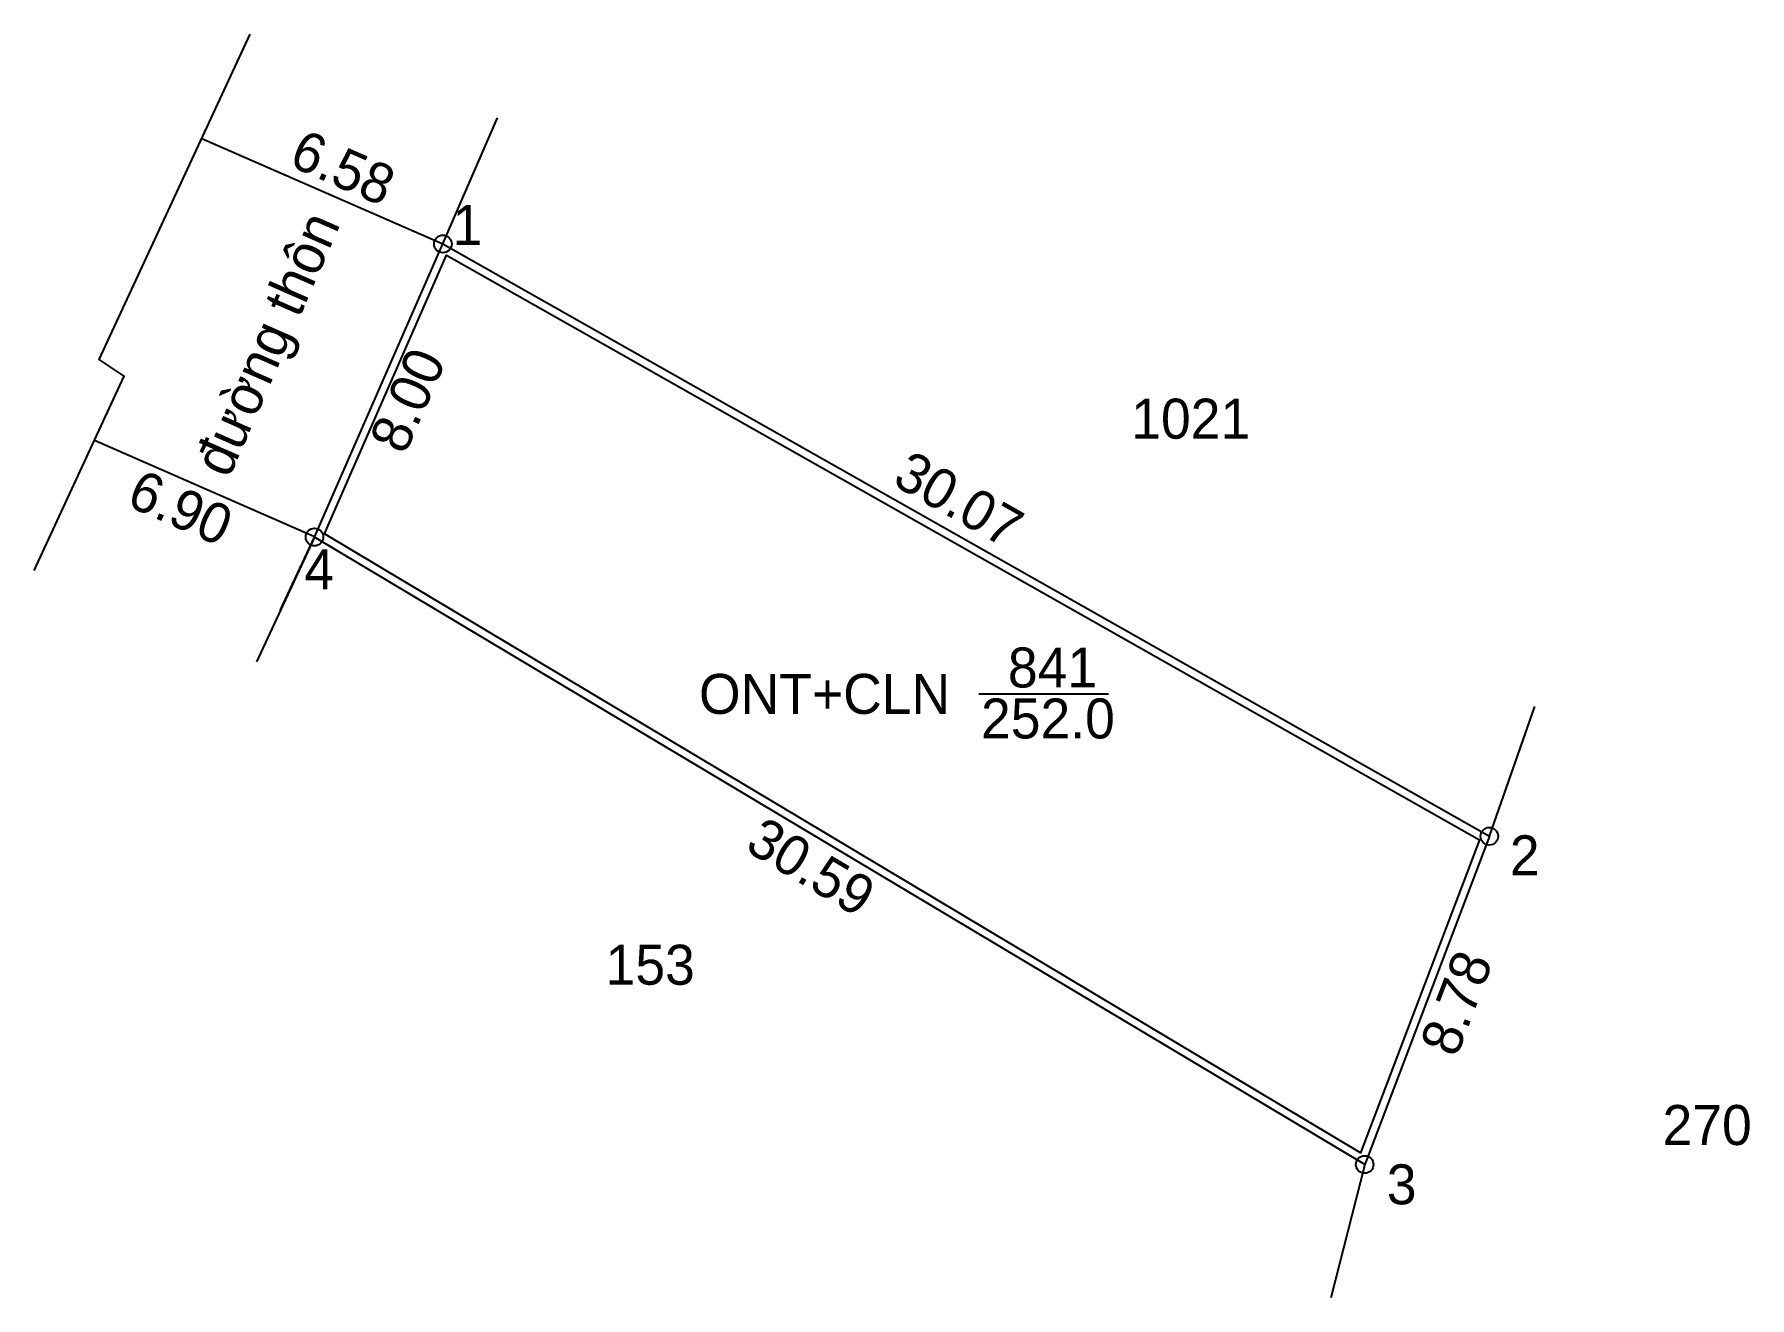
# Model space of a CAD drawing. Extents: x 547588.2 to 547631, y 1837478.7 to 1837510.3.
import ezdxf

# ---------------------------------------------------------------- set-up
doc = ezdxf.new("R2010")
doc.units = 0
for name, color, linetype in [('CanhThua', 7, 'Continuous'), ('ChieuDaiCanhThua', 7, 'Continuous'), ('Level 1', 7, 'Continuous'), ('Level 2', 7, 'Continuous'), ('Level 23', 7, 'Continuous'), ('MocDinhThua', 7, 'Continuous'), ('NhanDiaChinhThua', 7, 'Continuous'), ('RauThua', 7, 'Continuous'), ('SoHieuDinhThua', 7, 'Continuous'), ('TenChuLanCan', 7, 'Continuous')]:
    doc.layers.add(name, color=color, linetype=linetype)

msp = doc.modelspace()

# ---------------------------------------------------------------- linework, layer by layer
at = {"layer": 'CanhThua'}
for p, q in [((547595.16, 1837497.76), (547598.37, 1837505.09)), ((547595.16, 1837497.76), (547598.37, 1837505.09)), ((547598.37, 1837505.09), (547624.537, 1837490.278)), ((547621.42, 1837482.07), (547595.16, 1837497.76)), ((547624.537, 1837490.278), (547621.42, 1837482.07))]:
    msp.add_line(p, q, dxfattribs=at)
at = {"layer": 'ChieuDaiCanhThua'}
for p, q in [((547592.344, 1837507.729), (547598.37, 1837505.09)), ((547589.66, 1837500.181), (547595.164, 1837497.77))]:
    msp.add_line(p, q, dxfattribs=at)
at = {"layer": 'Level 1'}
msp.add_lwpolyline([(547588.154, 1837496.926), (547590.4, 1837501.78), (547589.78, 1837502.2), (547593.551, 1837510.333)], dxfattribs=at)
at = {"layer": 'Level 2'}
msp.add_lwpolyline([(547624.289, 1837490.189), (547621.318, 1837482.364), (547595.414, 1837497.841), (547598.464, 1837504.807)], close=True, dxfattribs=at)
at = {"layer": 'Level 23'}
for p, q in [((547598.37, 1837505.09), (547599.162, 1837506.917)), ((547594.313, 1837495.936), (547595.16, 1837497.76))]:
    msp.add_line(p, q, dxfattribs=at)
at = {"layer": 'MocDinhThua'}
for centre in [(547598.37, 1837505.09), (547595.16, 1837497.76), (547624.537, 1837490.278), (547621.42, 1837482.07)]:
    msp.add_circle(centre, 0.22, dxfattribs=at)
at = {"layer": 'NhanDiaChinhThua'}
msp.add_line((547611.768, 1837493.838), (547615.01, 1837493.838), dxfattribs=at)
at = {"layer": 'RauThua'}
for p, q in [((547598.37, 1837505.09), (547599.736, 1837508.244)), ((547595.16, 1837497.76), (547593.713, 1837494.643)), ((547624.537, 1837490.278), (547625.674, 1837493.521)), ((547621.42, 1837482.07), (547620.576, 1837478.738))]:
    msp.add_line(p, q, dxfattribs=at)

# ---------------------------------------------------------------- texts
at = {"layer": 'ChieuDaiCanhThua'}
for s, rotation, p in [('6.58', 336.3501, (547594.485, 1837507.064)), ('8.00', 66.3501, (547597.421, 1837499.793)), ('30.07', 330.4877, (547609.574, 1837499.091)), ('6.90', 336.3501, (547590.421, 1837498.56)), ('30.59', 329.1422, (547605.888, 1837489.945)), ('8.78', 69.2057, (547623.714, 1837484.719))]:
    msp.add_text(s, height=1, rotation=rotation, dxfattribs=at).set_placement(p)
at = {"layer": 'Level 1'}
msp.add_text('đường thôn', height=1, rotation=66.3501, dxfattribs=at).set_placement((547593.019, 1837499.204))
at = {"layer": 'NhanDiaChinhThua'}
for s, p in [('841', (547612.498, 1837493.998)), ('ONT+CLN', (547604.775, 1837493.338)), ('252.0', (547611.826, 1837492.723))]:
    msp.add_text(s, height=1, dxfattribs=at).set_placement(p)
at = {"layer": 'SoHieuDinhThua'}
for s, p in [('1', (547598.612, 1837505.067)), ('4', (547594.905, 1837496.455)), ('2', (547625.049, 1837489.301)), ('3', (547621.972, 1837481.073))]:
    msp.add_text(s, height=1, dxfattribs=at).set_placement(p)
at = {"layer": 'TenChuLanCan'}
for s, p in [('1021', (547615.582, 1837500.221)), ('153', (547602.439, 1837486.565)), ('270', (547628.867, 1837482.557))]:
    msp.add_text(s, height=1, dxfattribs=at).set_placement(p)

doc.saveas('drawing.dxf')
